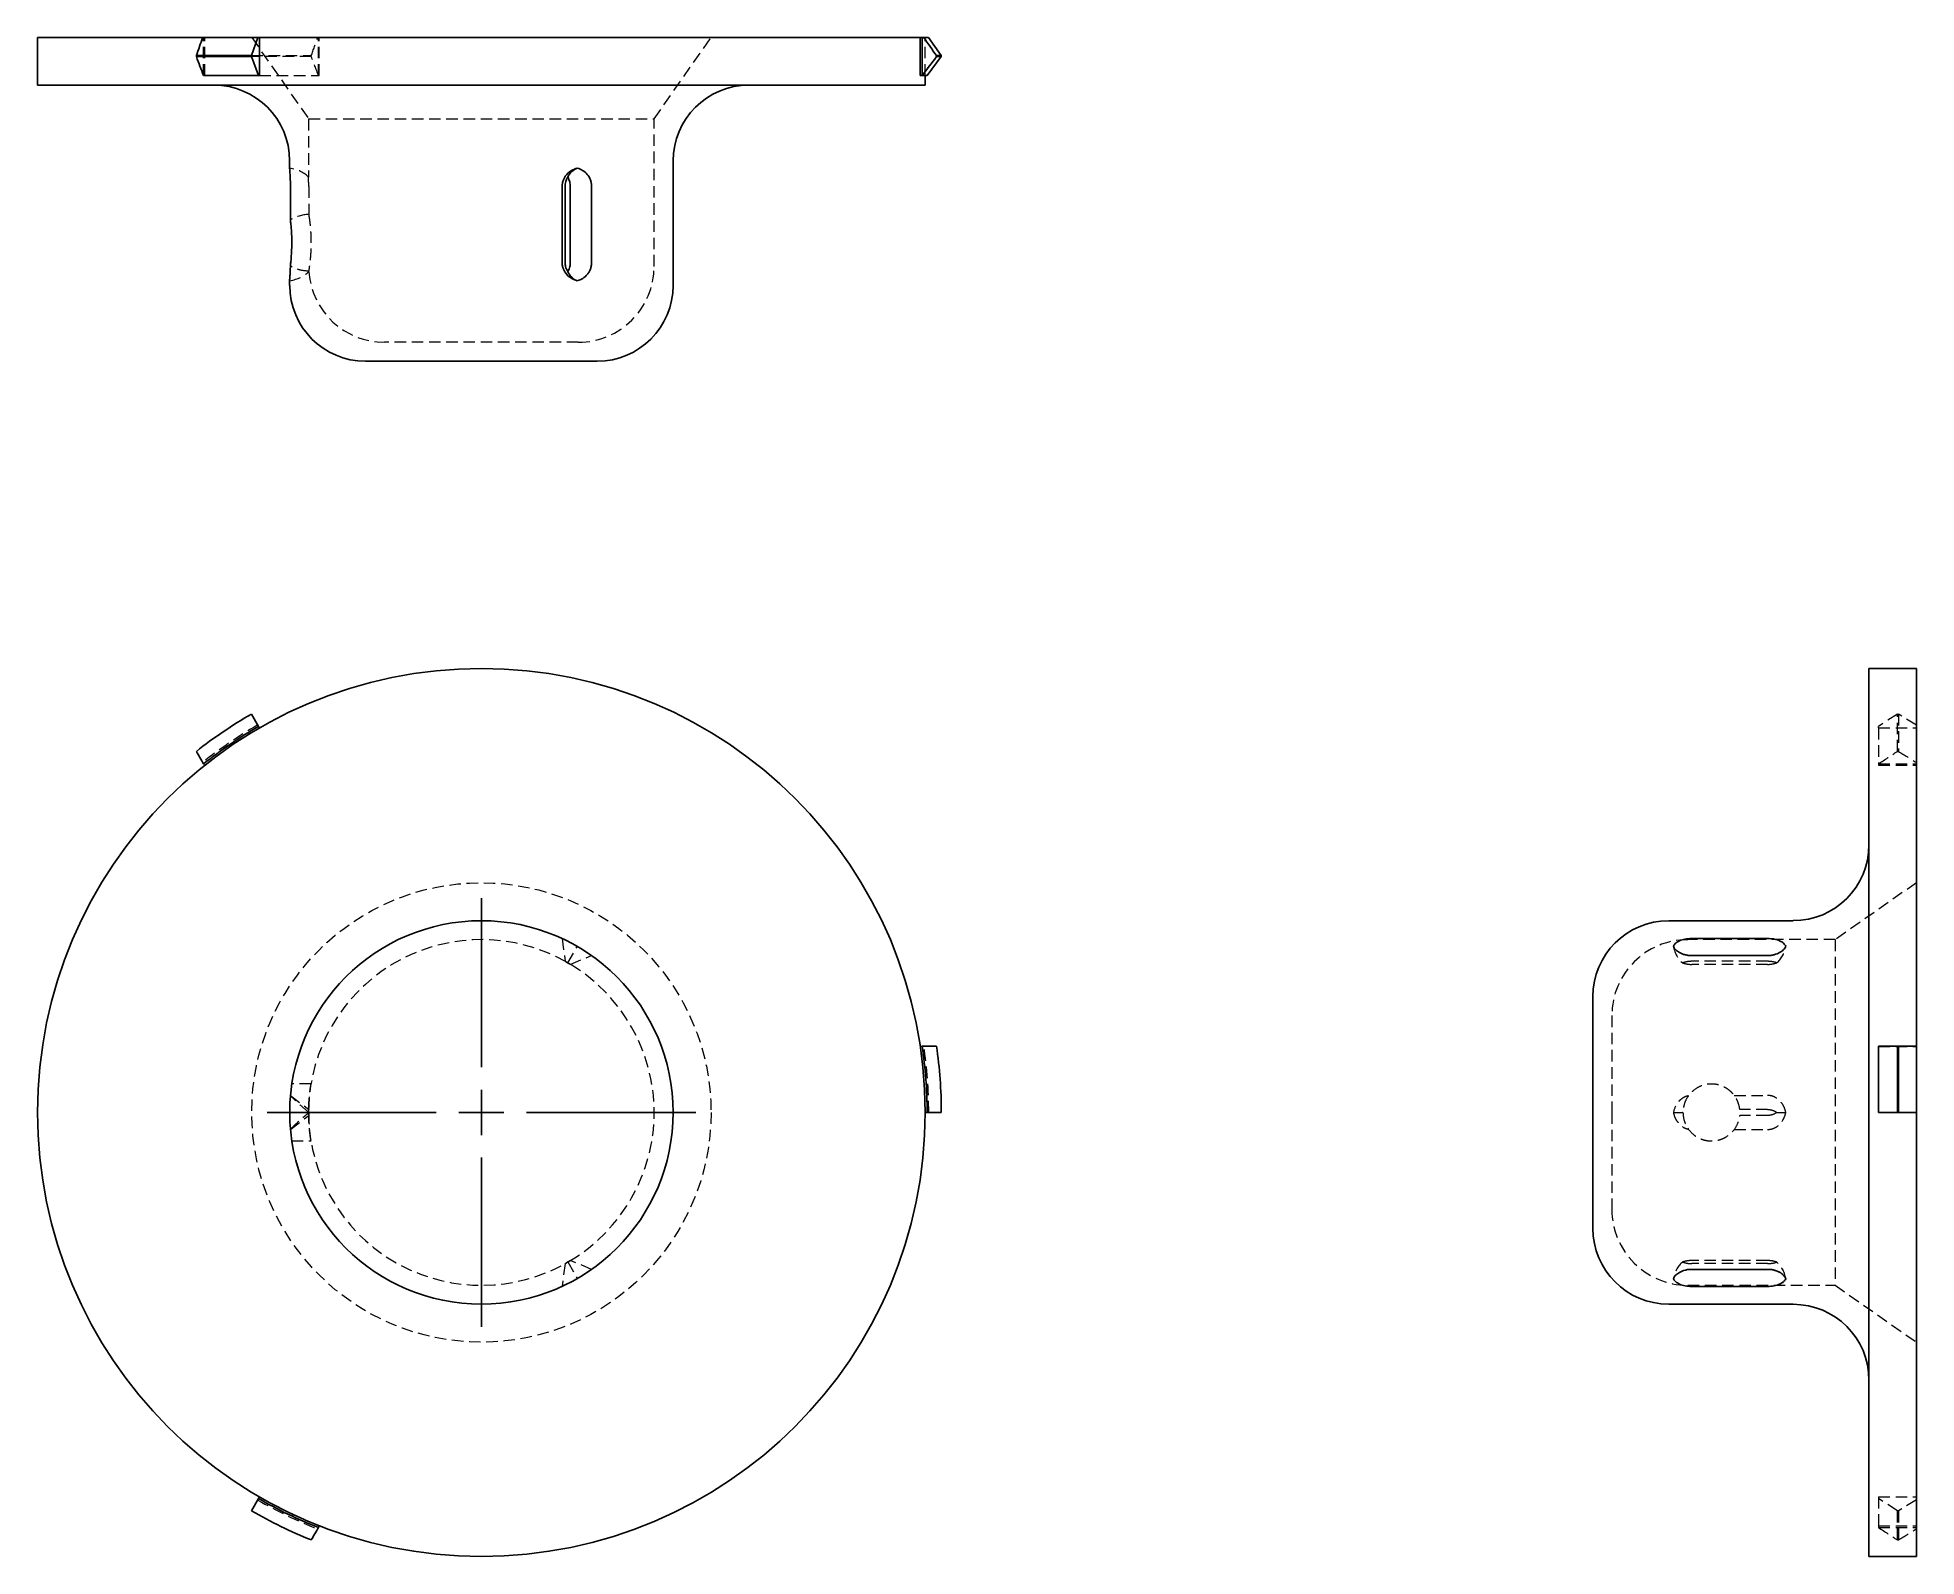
# Model space of a CAD drawing. Header units: millimetres. Extents: x 33 to 241, y 8 to 176.
import ezdxf

# ---------------------------------------------------------------- set-up
doc = ezdxf.new("R2010")
doc.units = ezdxf.units.MM
doc.linetypes.add('HIDDEN', pattern=[1.905, 1.27, -0.635])
doc.layers.add('10', color=7, linetype='Continuous')

# ---------------------------------------------------------------- blocks, each defined once
blk = doc.blocks.new('SW_CENTERMARKSYMBOL_0')
at = {"layer": '10', "color": 0}
for p, q in [((0, 5), (0, 23.71)), ((0, 0), (0, 2.5)), ((-5, 0), (-23.71, 0)), ((0, 0), (-2.5, 0)), ((0, 0), (0, -2.5)), ((0, 0), (2.5, 0)), ((5, 0), (23.71, 0)), ((0, -5), (0, -23.71))]:
    blk.add_line(p, q, dxfattribs=at)

msp = doc.modelspace()

# ---------------------------------------------------------------- linework, layer by layer
at = {"color": 7, "linetype": 'Continuous', "lineweight": 25}
for p, q in [((33, 175.9), (33, 170.65)), ((33, 175.9), (51.27, 175.9)), ((51.27, 175.9), (57.36, 175.9)), ((57.36, 175.9), (56.66, 173.91)), ((57.55, 175.9), (57.36, 175.9)), ((57.55, 171.7), (57.55, 175.9)), ((57.55, 175.9), (130.67, 175.9)), ((130.67, 171.7), (130.67, 175.9)), ((130.67, 175.9), (130.88, 175.9)), ((130.88, 171.7), (130.88, 175.9)), ((131.06, 175.9), (130.88, 175.9)), ((131.06, 175.9), (131.6, 175.9)), ((131.6, 175.9), (133, 173.91)), ((56.66, 173.91), (50.57, 173.91)), ((50.57, 173.79), (50.57, 173.91)), ((50.57, 173.79), (56.66, 173.79)), ((56.66, 173.79), (56.66, 173.91)), ((56.66, 173.79), (57.45, 171.7)), ((133, 173.79), (131.43, 171.7)), ((132.47, 173.79), (132.47, 173.91)), ((133, 173.91), (132.47, 173.91)), ((132.47, 173.79), (133, 173.79)), ((133, 173.79), (133, 173.91)), ((33, 170.65), (131.22, 170.65)), ((57.45, 171.7), (51.36, 171.7)), ((57.55, 171.7), (57.45, 171.7)), ((130.67, 171.7), (130.88, 171.7)), ((131.43, 171.7), (130.88, 171.7)), ((131.22, 170.65), (131.22, 171.7)), ((60.89, 162.26), (60.89, 161.45)), ((103.32, 148.49), (103.32, 162.26)), ((60.98, 155.74), (60.98, 159.43)), ((91.04, 151.03), (91.04, 159.43)), ((91.38, 159.43), (91.38, 151.03)), ((91.95, 159.43), (91.95, 151.03)), ((94.31, 151.03), (94.31, 159.43)), ((60.89, 149.01), (60.89, 148.49)), ((94.93, 140.1), (69.29, 140.1)), ((240.9, 106.11), (235.65, 106.11)), ((235.65, 106.11), (235.65, 7.89)), ((240.9, 106.11), (240.9, 64.31)), ((56.66, 101.07), (57.45, 99.71)), ((57.55, 99.53), (57.45, 99.71)), ((51.49, 95.4), (51.36, 95.56)), ((227.26, 78.21), (213.49, 78.21)), ((216.03, 76.24), (224.43, 76.24)), ((216.03, 74.36), (224.43, 74.36)), ((205.1, 44.18), (205.1, 69.82)), ((130.67, 64.31), (130.88, 64.35)), ((236.7, 57), (236.7, 64.35)), ((238.79, 64.35), (238.79, 57)), ((238.79, 64.35), (238.91, 64.35)), ((238.91, 57), (238.91, 64.35)), ((240.9, 64.35), (240.9, 57)), ((131.22, 57), (131.43, 57)), ((133, 57), (131.43, 57)), ((238.79, 57), (236.7, 57)), ((238.79, 57), (238.91, 57)), ((240.9, 57), (238.91, 57)), ((240.9, 57), (240.9, 7.89)), ((216.03, 39.64), (224.43, 39.64)), ((216.03, 37.76), (224.43, 37.76)), ((213.49, 35.79), (227.26, 35.79)), ((56.66, 12.93), (57.45, 14.29)), ((57.55, 14.47), (57.45, 14.29)), ((64.16, 11.29), (64.09, 11.09)), ((235.65, 7.89), (240.9, 7.89))]:
    msp.add_line(p, q, dxfattribs=at)
at = {"color": 7, "linetype": 'HIDDEN', "lineweight": 18}
for p, q in [((51.36, 171.7), (51.36, 175.9)), ((51.49, 171.7), (51.49, 175.9)), ((56.7, 175.9), (62.99, 166.91)), ((64.09, 171.7), (64.09, 175.9)), ((64.16, 171.7), (64.16, 175.9)), ((101.22, 166.91), (107.52, 175.9)), ((131.22, 171.7), (131.22, 175.9)), ((56.66, 173.91), (63.29, 173.91)), ((63.29, 173.79), (56.66, 173.79)), ((63.29, 173.79), (63.29, 173.91)), ((57.55, 171.7), (64.16, 171.7)), ((62.99, 166.91), (101.22, 166.91)), ((62.99, 166.91), (62.99, 160.45)), ((101.22, 150.59), (101.22, 166.91)), ((63, 159.43), (63, 156.35)), ((92.83, 142.2), (71.39, 142.2)), ((238.79, 101.07), (236.7, 99.71)), ((238.79, 101.07), (238.91, 101.07)), ((238.79, 96.94), (238.79, 101.07)), ((240.9, 99.86), (238.91, 101.07)), ((238.91, 101.07), (238.91, 96.94)), ((236.7, 99.53), (236.7, 99.71)), ((236.7, 99.53), (236.7, 95.4)), ((236.7, 99.53), (240.9, 99.53)), ((238.79, 96.94), (238.91, 96.94)), ((236.7, 95.56), (240.9, 95.56)), ((236.7, 95.4), (240.9, 95.4)), ((240.9, 82.41), (231.91, 76.12)), ((91.04, 76.24), (91.38, 73.72)), ((91.66, 73.54), (92.72, 75.37)), ((231.91, 76.12), (215.59, 76.12)), ((231.91, 76.12), (231.91, 57)), ((91.95, 73.38), (94.31, 74.36)), ((224.43, 73.72), (216.03, 73.72)), ((224.43, 73.38), (216.03, 73.38)), ((207.2, 67.72), (207.2, 57)), ((236.7, 64.31), (240.9, 64.31)), ((60.98, 58.88), (63, 57.33)), ((63.25, 60.15), (61.12, 60.15)), ((220.74, 58.88), (224.43, 58.88)), ((60.89, 57), (63.01, 57)), ((60.98, 55.12), (63, 56.67)), ((207.2, 57), (207.2, 46.28)), ((214.01, 57), (215.03, 57)), ((224.43, 57.33), (221.35, 57.33)), ((224.43, 56.67), (221.35, 56.67)), ((225.45, 57), (226.45, 57)), ((231.91, 57), (231.91, 37.88)), ((220.74, 55.12), (224.43, 55.12)), ((61.12, 53.85), (63.25, 53.85)), ((91.38, 40.28), (91.04, 37.76)), ((91.66, 40.46), (92.72, 38.63)), ((94.31, 39.64), (91.95, 40.62)), ((224.43, 40.62), (216.03, 40.62)), ((224.43, 40.28), (216.03, 40.28)), ((215.59, 37.88), (231.91, 37.88)), ((231.91, 37.88), (240.9, 31.59)), ((236.7, 14.47), (240.9, 14.47)), ((236.7, 14.47), (236.7, 11.29)), ((238.79, 12.93), (236.7, 14.29)), ((238.79, 9.72), (238.79, 12.93)), ((238.79, 12.93), (238.91, 12.93)), ((240.9, 14.14), (238.91, 12.93)), ((238.91, 12.93), (238.91, 9.72)), ((236.7, 11.29), (240.9, 11.29)), ((236.7, 11.29), (236.7, 11.09)), ((236.7, 11.09), (240.9, 11.09)), ((238.79, 9.72), (238.91, 9.72))]:
    msp.add_line(p, q, dxfattribs=at)
at = {"color": 7, "linetype": 'Continuous', "lineweight": 25}
for radius in [49.11, 21.21]:
    msp.add_circle((82.11, 57), radius, dxfattribs=at)
at = {"color": 7, "linetype": 'HIDDEN', "lineweight": 18}
msp.add_circle((82.11, 57), 25.41, dxfattribs=at)
at = {"color": 7, "linetype": 'Continuous', "lineweight": 25}
for centre, radius, start, end in [((52.5, 162.26), 8.39, 0, 90), ((111.72, 162.26), 8.39, 90, 180), ((69.29, 148.49), 8.39, 180, 270), ((94.93, 148.49), 8.39, 270, 0), ((82.11, 57), 50.89, 120, 128.2985), ((82.11, 57), 49.32, 120, 128.5653), ((227.26, 86.61), 8.39, 270, 0), ((213.49, 69.82), 8.39, 90, 180), ((82.11, 57), 49.32, 0, 8.5653), ((82.11, 57), 50.89, 0, 8.2985), ((213.49, 44.18), 8.39, 180, 270), ((227.26, 27.39), 8.39, 0, 90), ((82.11, 57), 50.89, 240, 248.2985), ((82.11, 57), 49.32, 240, 248.5653)]:
    msp.add_arc(centre, radius, start, end, dxfattribs=at)
at = {"color": 7, "linetype": 'HIDDEN', "lineweight": 18}
for centre, radius, start, end in [((71.39, 150.59), 8.39, 184.3848, 270), ((92.83, 150.59), 8.39, 270, 0), ((82.11, 57), 49.5, 120, 128.5343), ((82.11, 57), 19.12, 60.829, 174.7969), ((215.59, 67.72), 8.39, 90, 180), ((82.11, 57), 19.12, 300.829, 59.171), ((82.11, 57), 49.5, 0, 8.5343), ((82.11, 57), 19.12, 185.2031, 299.171), ((215.59, 46.28), 8.39, 180, 270), ((82.11, 57), 49.5, 240, 248.5343)]:
    msp.add_arc(centre, radius, start, end, dxfattribs=at)
for centre, major_axis, ratio, start_param, end_param in [((59.99, 159.43), (-3.44, 0), 0.609386, 3.651096, 4.445636), ((63.43, 153.22), (4.1, 0), 0.768579, 1.67708, 2.212674), ((59.99, 151.03), (3.44, 0), 0.609386, 4.979142, 5.785144), ((216.03, 76.16), (0, 2.98), 0.703658, 1.83755, 2.643551), ((224.43, 76.16), (0, 2.98), 0.703658, 3.651096, 4.445636), ((216.03, 37.84), (0, 2.98), 0.703658, 0.498042, 1.304043), ((224.43, 37.84), (0, 2.98), 0.703658, 4.979142, 5.773682)]:
    msp.add_ellipse(centre, major_axis=major_axis, ratio=ratio, start_param=start_param, end_param=end_param, dxfattribs=at)
at = {"color": 7, "linetype": 'Continuous', "lineweight": 25}
for centre, start_param, end_param in [((93.17, 159.43), 0.266753, 1.061293), ((93.17, 151.03), 2.068838, 2.874839)]:
    msp.add_ellipse(centre, major_axis=(0, 2.1), ratio=0.820498, start_param=start_param, end_param=end_param, dxfattribs=at)
for points in [[(50.57, 173.91), (50.8, 174.57), (51.04, 175.24), (51.27, 175.9)], [(132.47, 173.91), (132, 174.57), (131.53, 175.24), (131.06, 175.9)], [(51.36, 171.7), (51.1, 172.4), (50.83, 173.09), (50.57, 173.79)], [(130.88, 171.7), (131.41, 172.4), (131.94, 173.09), (132.47, 173.79)], [(91.38, 151.03), (91.38, 150.88), (91.39, 150.74), (91.43, 150.59)], [(91.43, 150.59), (91.47, 150.39), (91.55, 150.2), (91.66, 150.03)], [(91.66, 150.03), (91.77, 150.2), (91.86, 150.39), (91.9, 150.59)], [(91.9, 150.59), (91.94, 150.74), (91.95, 150.88), (91.95, 151.03)], [(51.36, 95.56), (51.1, 96.02), (50.83, 96.48), (50.57, 96.94)], [(130.88, 64.35), (131.41, 64.35), (131.94, 64.35), (132.47, 64.35)], [(236.7, 64.35), (237.4, 64.35), (238.09, 64.35), (238.79, 64.35)], [(238.91, 64.35), (239.57, 64.35), (240.24, 64.35), (240.9, 64.35)], [(64.09, 11.09), (63.82, 10.63), (63.55, 10.17), (63.29, 9.72)]]:
    msp.add_open_spline(points, degree=3, dxfattribs=at)
at = {"color": 7, "linetype": 'HIDDEN', "lineweight": 18}
for points in [[(63.29, 173.91), (63.52, 174.57), (63.76, 175.24), (64, 175.9)], [(64.09, 171.7), (63.82, 172.4), (63.55, 173.09), (63.29, 173.79)], [(63.01, 150.03), (63.01, 150.04), (63.01, 150.06), (63.01, 150.07)], [(236.7, 95.56), (237.4, 96.02), (238.09, 96.48), (238.79, 96.94)], [(238.91, 96.94), (239.57, 96.53), (240.24, 96.12), (240.9, 95.72)], [(91.43, 73.69), (91.47, 73.66), (91.55, 73.61), (91.66, 73.54)], [(91.66, 73.54), (91.77, 73.48), (91.86, 73.44), (91.9, 73.41)], [(215.59, 73.69), (215.39, 73.66), (215.2, 73.61), (215.03, 73.54)], [(215.03, 73.54), (215.2, 73.48), (215.39, 73.44), (215.59, 73.41)], [(216.03, 73.72), (215.88, 73.72), (215.74, 73.71), (215.59, 73.69)], [(215.59, 73.41), (215.74, 73.39), (215.88, 73.38), (216.03, 73.38)], [(63.01, 57), (63.01, 57.01), (63.01, 57.02), (63.01, 57.03)], [(63.01, 56.97), (63.01, 56.98), (63.01, 56.99), (63.01, 57)], [(215.03, 57), (215.04, 57.01), (215.06, 57.02), (215.07, 57.03)], [(215.07, 56.97), (215.06, 56.98), (215.04, 56.99), (215.03, 57)], [(91.66, 40.46), (91.55, 40.39), (91.47, 40.34), (91.43, 40.31)], [(91.9, 40.59), (91.86, 40.56), (91.77, 40.52), (91.66, 40.46)], [(215.59, 40.59), (215.39, 40.56), (215.2, 40.52), (215.03, 40.46)], [(215.03, 40.46), (215.2, 40.39), (215.39, 40.34), (215.59, 40.31)], [(216.03, 40.62), (215.88, 40.62), (215.74, 40.61), (215.59, 40.59)], [(215.59, 40.31), (215.74, 40.29), (215.88, 40.28), (216.03, 40.28)], [(236.7, 11.09), (237.4, 10.63), (238.09, 10.17), (238.79, 9.72)], [(238.91, 9.72), (239.57, 10.12), (240.24, 10.53), (240.9, 10.94)]]:
    msp.add_open_spline(points, degree=3, dxfattribs=at)
at = {"color": 7, "linetype": 'Continuous', "lineweight": 25}
for points, knots in [([(60.89, 161.45), (60.89, 161.4), (60.9, 161.32), (60.91, 161.09), (60.92, 160.94), (60.95, 160.59), (60.96, 160.38), (60.97, 160.04), (60.97, 159.92), (60.98, 159.68), (60.98, 159.55), (60.98, 159.43)], [0, 0, 0, 0, 0.25, 0.25, 0.5, 0.5, 0.75, 0.75, 0.875, 0.875, 1, 1, 1, 1]), ([(91.04, 159.43), (91.04, 159.55), (91.05, 159.67), (91.1, 159.92), (91.14, 160.04), (91.23, 160.27), (91.28, 160.37), (91.41, 160.58), (91.48, 160.68), (91.72, 160.94), (91.9, 161.09), (92.29, 161.31), (92.5, 161.4), (92.72, 161.45)], [0, 0, 0, 0, 0.125, 0.125, 0.25, 0.25, 0.375, 0.375, 0.5, 0.5, 0.75, 0.75, 1, 1, 1, 1]), ([(91.67, 160.45), (91.57, 160.3), (91.5, 160.14), (91.4, 159.79), (91.38, 159.61), (91.38, 159.43)], [0, 0, 0, 0, 0.5, 0.5, 1, 1, 1, 1]), ([(91.95, 159.43), (91.95, 159.61), (91.93, 159.79), (91.83, 160.14), (91.76, 160.3), (91.67, 160.45)], [0, 0, 0, 0, 0.5, 0.5, 1, 1, 1, 1]), ([(92.72, 161.45), (92.93, 161.4), (93.13, 161.32), (93.5, 161.09), (93.68, 160.94), (93.97, 160.59), (94.09, 160.38), (94.22, 160.04), (94.25, 159.92), (94.29, 159.68), (94.31, 159.55), (94.31, 159.43)], [0, 0, 0, 0, 0.25, 0.25, 0.5, 0.5, 0.75, 0.75, 0.875, 0.875, 1, 1, 1, 1]), ([(60.97, 150.67), (60.99, 150.82), (61.01, 150.98), (61.05, 151.35), (61.06, 151.56), (61.09, 152), (61.11, 152.23), (61.12, 152.71), (61.13, 152.95), (61.13, 153.44), (61.13, 153.69), (61.11, 154.17), (61.1, 154.4), (61.07, 154.84), (61.05, 155.05), (61.01, 155.42), (61, 155.59), (60.98, 155.74)], [0, 0, 0, 0, 0.125, 0.125, 0.25, 0.25, 0.375, 0.375, 0.5, 0.5, 0.625, 0.625, 0.75, 0.75, 0.875, 0.875, 1, 1, 1, 1]), ([(60.97, 150.67), (60.97, 150.46), (60.96, 150.25), (60.95, 149.88), (60.94, 149.71), (60.91, 149.28), (60.89, 149.1), (60.89, 149.01)], [0, 0, 0, 0, 0.25, 0.25, 0.5, 0.5, 1, 1, 1, 1]), ([(92.72, 149.01), (92.5, 149.06), (92.3, 149.14), (91.91, 149.37), (91.72, 149.51), (91.41, 149.86), (91.27, 150.07), (91.14, 150.41), (91.1, 150.53), (91.05, 150.78), (91.04, 150.9), (91.04, 151.03)], [0, 0, 0, 0, 0.25, 0.25, 0.5, 0.5, 0.75, 0.75, 0.875, 0.875, 1, 1, 1, 1]), ([(94.31, 151.03), (94.31, 150.9), (94.29, 150.78), (94.25, 150.54), (94.22, 150.42), (94.14, 150.19), (94.09, 150.08), (93.97, 149.88), (93.9, 149.78), (93.68, 149.52), (93.51, 149.37), (93.13, 149.14), (92.93, 149.06), (92.72, 149.01)], [0, 0, 0, 0, 0.125, 0.125, 0.25, 0.25, 0.375, 0.375, 0.5, 0.5, 0.75, 0.75, 1, 1, 1, 1]), ([(214.01, 75.37), (214.06, 75.49), (214.14, 75.61), (214.37, 75.82), (214.51, 75.91), (214.86, 76.07), (215.07, 76.13), (215.41, 76.2), (215.53, 76.21), (215.78, 76.24), (215.9, 76.24), (216.03, 76.24)], [0, 0, 0, 0, 0.25, 0.25, 0.5, 0.5, 0.75, 0.75, 0.875, 0.875, 1, 1, 1, 1]), ([(216.03, 74.36), (215.9, 74.36), (215.78, 74.36), (215.54, 74.39), (215.42, 74.42), (215.19, 74.47), (215.08, 74.51), (214.88, 74.59), (214.78, 74.63), (214.52, 74.78), (214.37, 74.89), (214.14, 75.13), (214.06, 75.25), (214.01, 75.37)], [0, 0, 0, 0, 0.125, 0.125, 0.25, 0.25, 0.375, 0.375, 0.5, 0.5, 0.75, 0.75, 1, 1, 1, 1]), ([(224.43, 76.24), (224.55, 76.24), (224.67, 76.24), (224.92, 76.21), (225.04, 76.2), (225.27, 76.15), (225.37, 76.13), (225.58, 76.07), (225.68, 76.03), (225.94, 75.91), (226.09, 75.82), (226.31, 75.61), (226.4, 75.49), (226.45, 75.37)], [0, 0, 0, 0, 0.125, 0.125, 0.25, 0.25, 0.375, 0.375, 0.5, 0.5, 0.75, 0.75, 1, 1, 1, 1]), ([(226.45, 75.37), (226.4, 75.25), (226.32, 75.13), (226.09, 74.9), (225.94, 74.78), (225.59, 74.59), (225.38, 74.5), (225.04, 74.42), (224.92, 74.39), (224.68, 74.36), (224.55, 74.36), (224.43, 74.36)], [0, 0, 0, 0, 0.25, 0.25, 0.5, 0.5, 0.75, 0.75, 0.875, 0.875, 1, 1, 1, 1]), ([(214.01, 38.63), (214.06, 38.75), (214.14, 38.87), (214.37, 39.1), (214.51, 39.22), (214.86, 39.41), (215.07, 39.5), (215.41, 39.58), (215.53, 39.61), (215.78, 39.64), (215.9, 39.64), (216.03, 39.64)], [0, 0, 0, 0, 0.25, 0.25, 0.5, 0.5, 0.75, 0.75, 0.875, 0.875, 1, 1, 1, 1]), ([(224.43, 39.64), (224.55, 39.64), (224.67, 39.64), (224.92, 39.61), (225.04, 39.58), (225.27, 39.53), (225.37, 39.49), (225.58, 39.41), (225.68, 39.37), (225.94, 39.22), (226.09, 39.11), (226.31, 38.87), (226.4, 38.75), (226.45, 38.63)], [0, 0, 0, 0, 0.125, 0.125, 0.25, 0.25, 0.375, 0.375, 0.5, 0.5, 0.75, 0.75, 1, 1, 1, 1]), ([(216.03, 37.76), (215.9, 37.76), (215.78, 37.76), (215.54, 37.79), (215.42, 37.8), (215.19, 37.85), (215.08, 37.87), (214.88, 37.93), (214.78, 37.97), (214.52, 38.09), (214.37, 38.18), (214.14, 38.39), (214.06, 38.51), (214.01, 38.63)], [0, 0, 0, 0, 0.125, 0.125, 0.25, 0.25, 0.375, 0.375, 0.5, 0.5, 0.75, 0.75, 1, 1, 1, 1]), ([(226.45, 38.63), (226.4, 38.51), (226.32, 38.39), (226.09, 38.18), (225.94, 38.09), (225.59, 37.93), (225.38, 37.87), (225.04, 37.8), (224.92, 37.79), (224.68, 37.76), (224.55, 37.76), (224.43, 37.76)], [0, 0, 0, 0, 0.25, 0.25, 0.5, 0.5, 0.75, 0.75, 0.875, 0.875, 1, 1, 1, 1])]:
    msp.add_open_spline(points, degree=3, knots=knots, dxfattribs=at)
at = {"color": 7, "linetype": 'HIDDEN', "lineweight": 18}
for points, knots in [([(63, 159.43), (63, 159.61), (63, 159.79), (62.99, 160.14), (62.99, 160.3), (62.99, 160.45)], [0, 0, 0, 0, 0.5, 0.5, 1, 1, 1, 1]), ([(63, 156.35), (63, 156.32), (63.01, 156.23), (63.04, 156.04), (63.06, 155.96), (63.08, 155.79), (63.09, 155.7), (63.12, 155.48), (63.13, 155.37), (63.16, 155.12), (63.17, 154.99), (63.19, 154.72), (63.21, 154.57), (63.22, 154.28), (63.23, 154.12), (63.25, 153.81), (63.25, 153.65), (63.25, 153.33), (63.25, 153.17), (63.25, 152.69), (63.24, 152.37), (63.2, 151.77), (63.18, 151.49), (63.12, 150.99), (63.1, 150.77), (63.07, 150.59)], [0, 0, 0, 0, 0.125, 0.125, 0.1875, 0.1875, 0.25, 0.25, 0.3125, 0.3125, 0.375, 0.375, 0.4375, 0.4375, 0.5, 0.5, 0.5625, 0.5625, 0.625, 0.625, 0.75, 0.75, 0.875, 0.875, 1, 1, 1, 1]), ([(63.01, 150.07), (62.64, 150.08), (62.28, 150.12), (61.61, 150.31), (61.29, 150.46), (60.97, 150.67)], [0, 0, 0, 0, 0.5, 0.5, 1, 1, 1, 1]), ([(63.07, 150.59), (63.05, 150.43), (63.03, 150.3), (63.02, 150.17), (63.02, 150.13), (63.01, 150.09), (63.01, 150.07), (63.01, 150.07)], [0, 0, 0, 0, 0.5, 0.5, 0.75, 0.75, 1, 1, 1, 1]), ([(91.67, 73.55), (91.57, 73.61), (91.5, 73.65), (91.4, 73.7), (91.38, 73.72), (91.38, 73.72)], [0, 0, 0, 0, 0.5, 0.5, 1, 1, 1, 1]), ([(91.95, 73.38), (91.95, 73.38), (91.93, 73.4), (91.83, 73.46), (91.76, 73.5), (91.67, 73.55)], [0, 0, 0, 0, 0.5, 0.5, 1, 1, 1, 1]), ([(225.45, 73.55), (225.3, 73.61), (225.14, 73.65), (224.79, 73.7), (224.61, 73.72), (224.43, 73.72)], [0, 0, 0, 0, 0.5, 0.5, 1, 1, 1, 1]), ([(224.43, 73.38), (224.61, 73.38), (224.79, 73.4), (225.14, 73.46), (225.3, 73.5), (225.45, 73.55)], [0, 0, 0, 0, 0.5, 0.5, 1, 1, 1, 1]), ([(63.01, 57.03), (62.64, 57.32), (62.28, 57.62), (61.61, 58.24), (61.29, 58.56), (60.97, 58.85)], [0, 0, 0, 0, 0.5, 0.5, 1, 1, 1, 1]), ([(63, 57.33), (63.01, 57.68), (63.03, 58.37), (63.12, 59.25), (63.21, 59.87), (63.26, 60.16), (63.25, 60.12), (63.25, 60.11)], [0, 0, 0, 0, 0.229038, 0.457994, 0.688858, 0.919935, 1, 1, 1, 1]), ([(63.07, 58.73), (63.05, 58.48), (63.03, 58.21), (63.02, 57.78), (63.02, 57.63), (63.01, 57.33), (63.01, 57.18), (63.01, 57.03)], [0, 0, 0, 0, 0.5, 0.5, 0.75, 0.75, 1, 1, 1, 1]), ([(215.67, 58.85), (215.46, 58.8), (215.25, 58.72), (214.88, 58.49), (214.71, 58.35), (214.28, 57.84), (214.1, 57.43), (214.01, 57)], [0, 0, 0, 0, 0.25, 0.25, 0.5, 0.5, 1, 1, 1, 1]), ([(215.59, 58.73), (215.43, 58.48), (215.3, 58.21), (215.17, 57.78), (215.13, 57.63), (215.09, 57.33), (215.07, 57.18), (215.07, 57.03)], [0, 0, 0, 0, 0.5, 0.5, 0.75, 0.75, 1, 1, 1, 1]), ([(221.35, 57.33), (221.32, 57.66), (221.23, 57.97), (221.04, 58.41), (220.96, 58.55), (220.79, 58.82), (220.7, 58.95), (220.48, 59.19), (220.37, 59.31), (220.12, 59.51), (219.99, 59.61), (219.72, 59.77), (219.57, 59.85), (219.28, 59.97), (219.12, 60.02), (218.81, 60.1), (218.65, 60.12), (218.33, 60.15), (218.17, 60.15), (217.69, 60.12), (217.37, 60.05), (216.77, 59.81), (216.49, 59.65), (215.99, 59.24), (215.77, 59), (215.59, 58.73)], [0, 0, 0, 0, 0.125, 0.125, 0.1875, 0.1875, 0.25, 0.25, 0.3125, 0.3125, 0.375, 0.375, 0.4375, 0.4375, 0.5, 0.5, 0.5625, 0.5625, 0.625, 0.625, 0.75, 0.75, 0.875, 0.875, 1, 1, 1, 1]), ([(226.45, 57), (226.4, 57.25), (226.32, 57.48), (226.09, 57.92), (225.94, 58.13), (225.59, 58.48), (225.38, 58.63), (225.04, 58.78), (224.92, 58.82), (224.68, 58.87), (224.55, 58.88), (224.43, 58.88)], [0, 0, 0, 0, 0.25, 0.25, 0.5, 0.5, 0.75, 0.75, 0.875, 0.875, 1, 1, 1, 1]), ([(60.97, 55.15), (61.29, 55.44), (61.6, 55.75), (62.11, 56.22), (62.28, 56.37), (62.64, 56.67), (62.82, 56.82), (63.01, 56.97)], [0, 0, 0, 0, 0.5, 0.5, 0.75, 0.75, 1, 1, 1, 1]), ([(63, 57.33), (63, 57.33), (63, 57.3), (62.99, 57.19), (62.99, 57.11), (62.99, 57)], [0, 0, 0, 0, 0.5, 0.5, 1, 1, 1, 1]), ([(62.99, 57), (62.99, 56.89), (62.99, 56.81), (63, 56.7), (63, 56.67), (63, 56.67)], [0, 0, 0, 0, 0.5, 0.5, 1, 1, 1, 1]), ([(63.03, 55.89), (63.02, 56.05), (63, 56.29), (63, 56.57), (63, 56.67)], [0, 0, 0, 0, 0.629112, 1, 1, 1, 1]), ([(63.01, 56.97), (63.01, 56.66), (63.01, 56.37), (63.03, 55.94), (63.03, 55.8), (63.05, 55.52), (63.06, 55.39), (63.07, 55.27)], [0, 0, 0, 0, 0.5, 0.5, 0.75, 0.75, 1, 1, 1, 1]), ([(214.01, 57), (214.05, 56.78), (214.12, 56.58), (214.31, 56.18), (214.43, 55.99), (214.64, 55.74), (214.71, 55.66), (214.88, 55.52), (214.97, 55.45), (215.25, 55.28), (215.45, 55.2), (215.67, 55.15)], [0, 0, 0, 0, 0.25, 0.25, 0.5, 0.5, 0.625, 0.625, 0.75, 0.75, 1, 1, 1, 1]), ([(215.07, 56.97), (215.08, 56.66), (215.12, 56.37), (215.25, 55.94), (215.31, 55.8), (215.44, 55.52), (215.51, 55.39), (215.59, 55.27)], [0, 0, 0, 0, 0.5, 0.5, 0.75, 0.75, 1, 1, 1, 1]), ([(215.59, 55.27), (215.77, 55), (215.99, 54.76), (216.36, 54.45), (216.5, 54.36), (216.77, 54.2), (216.92, 54.13), (217.22, 54.01), (217.37, 53.96), (217.69, 53.89), (217.84, 53.87), (218.16, 53.85), (218.33, 53.85), (218.65, 53.88), (218.81, 53.9), (219.12, 53.98), (219.27, 54.03), (219.57, 54.15), (219.72, 54.22), (220.13, 54.47), (220.38, 54.68), (220.8, 55.16), (220.97, 55.44), (221.23, 56.03), (221.32, 56.34), (221.35, 56.67)], [0, 0, 0, 0, 0.125, 0.125, 0.1875, 0.1875, 0.25, 0.25, 0.3125, 0.3125, 0.375, 0.375, 0.4375, 0.4375, 0.5, 0.5, 0.5625, 0.5625, 0.625, 0.625, 0.75, 0.75, 0.875, 0.875, 1, 1, 1, 1]), ([(224.43, 57.33), (224.61, 57.33), (224.79, 57.3), (225.14, 57.19), (225.3, 57.11), (225.45, 57)], [0, 0, 0, 0, 0.5, 0.5, 1, 1, 1, 1]), ([(224.43, 55.12), (224.55, 55.12), (224.67, 55.13), (224.92, 55.18), (225.04, 55.22), (225.27, 55.32), (225.37, 55.38), (225.58, 55.52), (225.68, 55.6), (225.94, 55.87), (226.09, 56.07), (226.31, 56.52), (226.4, 56.75), (226.45, 57)], [0, 0, 0, 0, 0.125, 0.125, 0.25, 0.25, 0.375, 0.375, 0.5, 0.5, 0.75, 0.75, 1, 1, 1, 1]), ([(225.45, 57), (225.3, 56.89), (225.14, 56.81), (224.79, 56.7), (224.61, 56.67), (224.43, 56.67)], [0, 0, 0, 0, 0.5, 0.5, 1, 1, 1, 1]), ([(63.25, 53.86), (63.25, 53.86), (63.26, 53.8), (63.23, 54.03), (63.15, 54.51), (63.09, 55.06), (63.07, 55.33)], [0, 0, 0, 0, 0.025825, 0.355213, 0.684873, 1, 1, 1, 1]), ([(91.38, 40.28), (91.38, 40.28), (91.4, 40.3), (91.5, 40.35), (91.57, 40.39), (91.67, 40.45)], [0, 0, 0, 0, 0.5, 0.5, 1, 1, 1, 1]), ([(91.67, 40.45), (91.76, 40.5), (91.83, 40.54), (91.93, 40.6), (91.95, 40.62), (91.95, 40.62)], [0, 0, 0, 0, 0.5, 0.5, 1, 1, 1, 1]), ([(225.45, 40.45), (225.3, 40.5), (225.14, 40.54), (224.79, 40.6), (224.61, 40.62), (224.43, 40.62)], [0, 0, 0, 0, 0.5, 0.5, 1, 1, 1, 1]), ([(224.43, 40.28), (224.61, 40.28), (224.79, 40.3), (225.14, 40.35), (225.3, 40.39), (225.45, 40.45)], [0, 0, 0, 0, 0.5, 0.5, 1, 1, 1, 1])]:
    msp.add_open_spline(points, degree=3, knots=knots, dxfattribs=at)

# ---------------------------------------------------------------- block references
at = {"layer": '10'}
msp.add_blockref('SW_CENTERMARKSYMBOL_0', (82.11, 57), dxfattribs=at)

doc.saveas('drawing.dxf')
